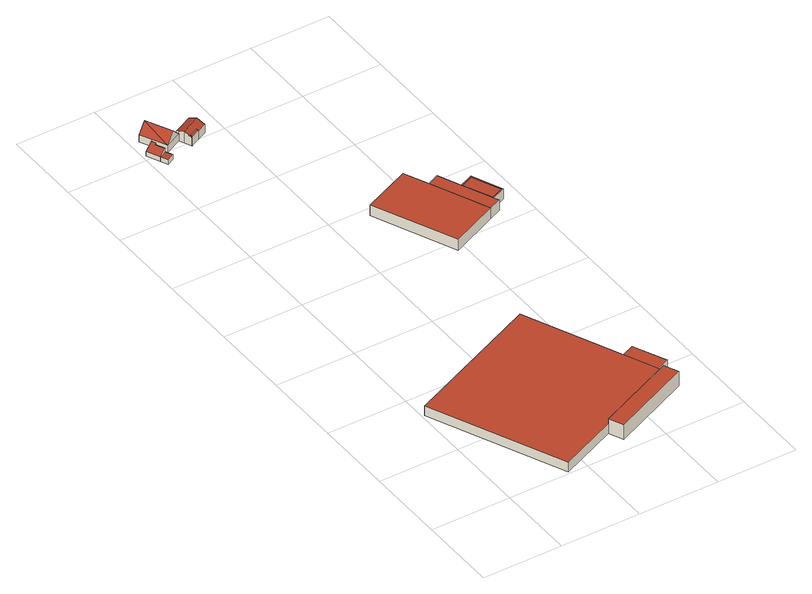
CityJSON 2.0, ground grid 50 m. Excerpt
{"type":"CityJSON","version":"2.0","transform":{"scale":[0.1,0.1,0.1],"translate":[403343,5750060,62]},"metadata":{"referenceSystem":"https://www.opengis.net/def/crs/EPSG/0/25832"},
"CityObjects":{
"building1":{"type":"Building","attributes":{"Gemeindeschluessel":"05515000","Geometrietyp2DReferenz":"3000","function":"31001_2000"},"address":[{"country":"Germany","locality":"Münster","thoroughfareNumber":"11","thoroughfareName":"Stockholmer Straße"}],"children":["building1-1","building1-2","building1-3"]},
"building1-1":{"type":"BuildingPart","attributes":{"roofType":"1000","measuredHeight":6.08},"parents":["building1"],"geometry":[{"type":"Solid","lod":"2","boundaries":[[[[0,1,2,3]],[[4,5,1,0]],[[6,7,5,4]],[[0,3,6,4]],[[2,1,5,7]],[[7,6,3,2]]]],"semantics":{"surfaces":[{"type":"WallSurface"},{"type":"RoofSurface"},{"type":"GroundSurface"},{"type":"ClosureSurface"}],"values":[[0,0,0,1,2,3]]}}]},
"building1-2":{"type":"BuildingPart","attributes":{"roofType":"1000","measuredHeight":6.48},"parents":["building1"],"geometry":[{"type":"Solid","lod":"2","boundaries":[[[[8,9,10,11]],[[12,13,9,8]],[[14,3,2,13,12]],[[15,16,7,6,17]],[[11,10,18,19]],[[15,17,14,12,8,11,19]],[[9,13,2,7,16,18,10]],[[3,14,17,6]],[[7,2,3,6]],[[16,15,19,18]]]],"semantics":{"surfaces":[{"type":"WallSurface"},{"type":"RoofSurface"},{"type":"GroundSurface"},{"type":"ClosureSurface"}],"values":[[0,0,0,0,0,1,2,0,3,3]]}}]},
"building1-3":{"type":"BuildingPart","attributes":{"roofType":"1000","measuredHeight":9.81},"parents":["building1"],"geometry":[{"type":"Solid","lod":"2","boundaries":[[[[20,21,22,23]],[[24,19,18,21,20]],[[23,22,16,15,25]],[[24,20,23,25]],[[21,18,16,22]],[[19,24,25,15]],[[16,18,19,15]]]],"semantics":{"surfaces":[{"type":"WallSurface"},{"type":"RoofSurface"},{"type":"GroundSurface"},{"type":"ClosureSurface"}],"values":[[0,0,0,1,2,0,3]]}}]},
"building2":{"type":"Building","attributes":{"Gemeindeschluessel":"05515000","Geometrietyp2DReferenz":"3000","function":"31001_2700","roofType":"2100","measuredHeight":6.21},"geometry":[{"type":"Solid","lod":"2","boundaries":[[[[26,27,28,29]],[[30,31,27,26]],[[32,33,31,30]],[[34,35,33,32]],[[36,37,35,34]],[[29,28,37,36]],[[34,32,30,26,29,36]],[[27,31,33,35,37,28]]]],"semantics":{"surfaces":[{"type":"WallSurface"},{"type":"RoofSurface"},{"type":"GroundSurface"}],"values":[[0,0,0,0,0,0,1,2]]}}]},
"building3":{"type":"Building","attributes":{"Gemeindeschluessel":"05515000","Geometrietyp2DReferenz":"3000","function":"51009_1610","roofType":"2100","measuredHeight":3.41},"geometry":[{"type":"Solid","lod":"2","boundaries":[[[[38,35,37,39]],[[40,41,35,38]],[[42,43,41,40]],[[39,37,43,42]],[[40,38,39,42]],[[35,41,43,37]]]],"semantics":{"surfaces":[{"type":"WallSurface"},{"type":"RoofSurface"},{"type":"GroundSurface"}],"values":[[0,0,0,0,1,2]]}}]},
"building4":{"type":"Building","attributes":{"Gemeindeschluessel":"05515000","Geometrietyp2DReferenz":"3000","function":"31001_1000","roofType":"5000","measuredHeight":10.73},"address":[{"country":"Germany","locality":"Münster","thoroughfareNumber":"7","thoroughfareName":"Stockholmer Straße"}],"geometry":[{"type":"Solid","lod":"2","boundaries":[[[[44,45,46,47]],[[48,49,45,44]],[[50,51,49,48]],[[52,53,51,50]],[[54,55,53,52]],[[47,46,55,54]],[[56,48,44,47]],[[47,57,56]],[[50,56,57]],[[57,54,52,50]],[[56,50,48]],[[57,47,54]],[[45,49,51,53,55,46]]]],"semantics":{"surfaces":[{"type":"WallSurface"},{"type":"RoofSurface"},{"type":"GroundSurface"}],"values":[[0,0,0,0,0,0,1,1,1,1,0,0,2]]}}]},
"building5":{"type":"Building","attributes":{"Gemeindeschluessel":"05515000","Geometrietyp2DReferenz":"3000","function":"51009_1610","roofType":"2100","measuredHeight":6.32},"geometry":[{"type":"Solid","lod":"2","boundaries":[[[[58,59,60,61]],[[62,63,59,58]],[[64,65,63,62]],[[61,60,65,64]],[[62,58,61,64]],[[59,63,65,60]]]],"semantics":{"surfaces":[{"type":"WallSurface"},{"type":"RoofSurface"},{"type":"GroundSurface"}],"values":[[0,0,0,0,1,2]]}}]},
"building6":{"type":"Building","attributes":{"Gemeindeschluessel":"05515000","Geometrietyp2DReferenz":"3000","function":"31001_1000","roofType":"3100","measuredHeight":8.15},"address":[{"country":"Germany","locality":"Münster","thoroughfareNumber":"9","thoroughfareName":"Stockholmer Straße"}],"geometry":[{"type":"Solid","lod":"2","boundaries":[[[[66,67,68,69]],[[70,71,67,66]],[[72,73,71,70]],[[74,75,73,72]],[[76,77,75,74]],[[78,79,77,76]],[[80,81,79,78]],[[82,83,81,80]],[[84,85,83,82]],[[86,87,85,84]],[[69,68,87,86]],[[80,78,76,74,82]],[[72,70,66,69,86,84,82,74]],[[67,71,73,75,77,79,81,83,85,87,68]]]],"semantics":{"surfaces":[{"type":"WallSurface"},{"type":"RoofSurface"},{"type":"GroundSurface"}],"values":[[0,0,0,0,0,0,0,0,0,0,0,1,1,2]]}}]},
"building7":{"type":"Building","attributes":{"Gemeindeschluessel":"05515000","Geometrietyp2DReferenz":"3000","function":"31001_2000"},"children":["building7-1","building7-2"]},
"building7-1":{"type":"BuildingPart","attributes":{"roofType":"1000","measuredHeight":7.27},"parents":["building7"],"geometry":[{"type":"Solid","lod":"2","boundaries":[[[[88,89,90,91]],[[92,93,94,95]],[[96,97,93,92]],[[98,99,97,96]],[[100,101,99,98]],[[102,103,101,100]],[[91,90,103,102]],[[100,98,96,92,95,88,91,102]],[[89,94,93,97,99,101,103,90]],[[89,88,95,94]]]],"semantics":{"surfaces":[{"type":"WallSurface"},{"type":"RoofSurface"},{"type":"GroundSurface"},{"type":"ClosureSurface"}],"values":[[0,0,0,0,0,0,0,1,2,3]]}}]},
"building7-2":{"type":"BuildingPart","attributes":{"roofType":"1000","measuredHeight":7.35},"parents":["building7"],"geometry":[{"type":"Solid","lod":"2","boundaries":[[[[104,105,89,88,106]],[[107,108,105,104]],[[109,110,108,107]],[[111,95,94,110,109]],[[109,107,104,106,111]],[[105,108,110,94,89]],[[95,111,106,88]],[[89,94,95,88]]]],"semantics":{"surfaces":[{"type":"WallSurface"},{"type":"RoofSurface"},{"type":"GroundSurface"},{"type":"ClosureSurface"}],"values":[[0,0,0,0,1,2,0,3]]}}]},
"building8":{"type":"Building","attributes":{"Gemeindeschluessel":"05515000","Geometrietyp2DReferenz":"3000","function":"31001_2000"},"address":[{"country":"Germany","locality":"Münster","thoroughfareNumber":"17","thoroughfareName":"Stockholmer Straße"}],"children":["building8-1","building8-2"]},
"building8-1":{"type":"BuildingPart","attributes":{"roofType":"1000","measuredHeight":6.85},"parents":["building8"],"geometry":[{"type":"Solid","lod":"2","boundaries":[[[[112,113,114,115]],[[116,112,115,117]],[[113,118,119,114]],[[113,112,116,118]],[[118,116,117,119]],[[119,117,115,114]]]],"semantics":{"surfaces":[{"type":"WallSurface"},{"type":"RoofSurface"},{"type":"GroundSurface"},{"type":"ClosureSurface"}],"values":[[0,1,2,3,3,3]]}}]},
"building8-2":{"type":"BuildingPart","attributes":{"roofType":"1000","measuredHeight":6.9},"parents":["building8"],"geometry":[{"type":"Solid","lod":"2","boundaries":[[[[115,114,120,121]],[[122,123,113,112]],[[124,125,123,122]],[[126,127,125,124]],[[121,120,127,126]],[[124,122,112,116,117,115,121,126]],[[114,119,118,113,123,125,127,120]],[[119,114,115,117]],[[118,119,117,116]],[[113,118,116,112]]]],"semantics":{"surfaces":[{"type":"WallSurface"},{"type":"RoofSurface"},{"type":"GroundSurface"},{"type":"ClosureSurface"}],"values":[[0,0,0,0,0,1,2,3,3,3]]}}]}
},
"vertices":[
[1222,661,68],[1222,661,7],[1140,625,7],[1140,625,68],[1314,456,68],[1314,456,7],[1231,419,68],[1231,419,7],
[11,838,72],[11,838,7],[380,6,7],[380,6,72],[876,1221,72],[876,1221,7],[1140,625,72],[1244,390,72],[1244,390,7],[1231,419,72],[743,168,7],[743,168,72],
[783,78,106],[783,78,7],[1284,300,7],[1284,300,106],[743,168,106],[1244,390,106],
[61,3545,78],[61,3545,16],[8,3519,16],[8,3519,46],[74,3518,78],[74,3518,16],[65,3513,73],[65,3513,16],[91,3459,73],[91,3459,16],[47,3438,46],[47,3438,16],
[91,3459,50],[47,3438,45],[112,3414,50],[112,3414,16],[68,3393,45],[68,3393,16],
[221,3546,62],[221,3546,15],[151,3693,15],[151,3693,62],[228,3531,62],[228,3531,15],[124,3480,62],[124,3480,15],[81,3571,62],[81,3571,15],[47,3643,62],[47,3643,15],[177,3506,122],[99,3668,122],
[262,3470,80],[262,3470,16],[267,3458,16],[267,3458,74],[317,3496,80],[317,3496,16],[323,3485,74],[323,3485,16],
[262,3470,76],[262,3470,14],[317,3496,14],[317,3496,76],[267,3458,70],[267,3458,14],[263,3457,70],[263,3457,14],[242,3501,95],[242,3501,14],[228,3531,83],[228,3531,14],[221,3546,76],[221,3546,14],[340,3604,76],[340,3604,14],[362,3560,95],[362,3560,14],[384,3515,70],[384,3515,14],[323,3485,70],[323,3485,14],
[1251,2065,75],[1251,2065,3],[1327,2098,3],[1327,2098,75],[1167,2458,75],[1167,2458,3],[1093,2424,3],[1093,2424,75],[1228,2321,75],[1228,2321,3],[1232,2313,75],[1232,2313,3],[1309,2139,75],[1309,2139,3],[1312,2131,75],[1312,2131,3],
[955,1934,76],[955,1934,3],[1251,2065,76],[729,2443,76],[729,2443,3],[1026,2574,76],[1026,2574,3],[1093,2424,76],
[1232,2313,71],[1232,2313,2],[1309,2139,2],[1309,2139,71],[1313,2349,71],[1390,2175,71],[1313,2349,2],[1390,2175,2],
[1312,2131,2],[1312,2131,71],[1228,2321,71],[1228,2321,2],[1318,2360,71],[1318,2360,2],[1402,2170,71],[1402,2170,2]
]}
